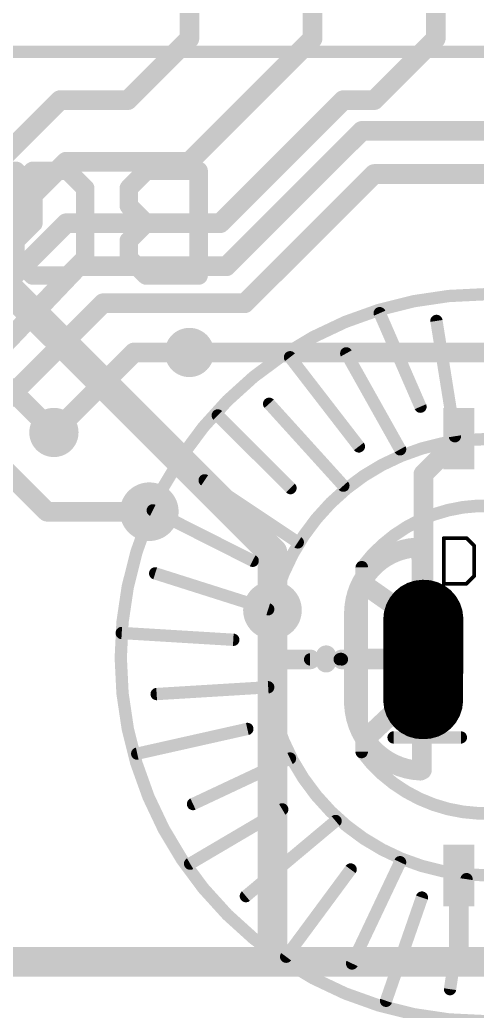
# Model space of a CAD drawing. Extents: x -2.6 to 78.8, y -16.5 to 68.7.
# Drawn here: x 40.95 to 50.38, y 37.08 to 57.54 of the extents above; entities that cross this region are included whole.
import ezdxf

# ---------------------------------------------------------------- set-up
doc = ezdxf.new("R2010")
doc.units = 0
for name, color, linetype in [('1', 12, 'CONTINUOUS'), ('16', 132, 'CONTINUOUS'), ('17', 110, 'CONTINUOUS'), ('18', 110, 'CONTINUOUS'), ('21', 31, 'CONTINUOUS'), ('22', 40, 'CONTINUOUS'), ('51', 53, 'CONTINUOUS')]:
    doc.layers.add(name, color=color, linetype=linetype)

# ---------------------------------------------------------------- blocks, each defined once
blk = doc.blocks.new('RECT')
blk.add_solid([(-0.5, -0.5), (0.5, -0.5), (-0.5, 0.5), (0.5, 0.5)])
blk = doc.blocks.new('ROUNDP')
at = {"const_width": 0.5}
blk.add_lwpolyline([(0, -0.25, 1), (0, 0.25, 1), (0, -0.25)], format="xyb", dxfattribs=at)
blk = doc.blocks.new('ROUNDV')
at = {"const_width": 0.5}
blk.add_lwpolyline([(0, -0.25, 1), (0, 0.25, 1), (0, -0.25)], format="xyb", dxfattribs=at)

msp = doc.modelspace()

# ---------------------------------------------------------------- linework, layer by layer
at = {"layer": '1'}
for points, const_width in [([(44.45, 57.15), (44.45, 58.674)], 0.4064), ([(46.99, 57.15), (46.99, 58.674)], 0.4064), ([(49.53, 57.15), (49.53, 58.674)], 0.4064), ([(43.18, 55.88), (44.45, 57.15)], 0.4064), ([(44.45, 54.61), (46.99, 57.15)], 0.4064), ([(48.26, 55.88), (49.53, 57.15)], 0.4064), ([(34.544, 48.641), (41.783, 55.88)], 0.4064), ([(41.783, 55.88), (43.18, 55.88)], 0.4064), ([(45.085, 53.34), (47.625, 55.88)], 0.4064), ([(47.625, 55.88), (48.26, 55.88)], 0.4064), ([(45.212, 52.451), (48.006, 55.245)], 0.4064), ([(48.006, 55.245), (51.308, 55.245)], 0.4064), ([(35.306, 48.006), (41.91, 54.61)], 0.4064), ([(41.91, 54.61), (44.45, 54.61)], 0.4064), ([(45.593, 51.689), (48.26, 54.356)], 0.4064), ([(48.26, 54.356), (53.34, 54.356)], 0.4064), ([(36.068, 47.498), (41.91, 53.34)], 0.4064), ([(41.91, 53.34), (45.085, 53.34)], 0.4064), ([(37.084, 47.117), (42.164, 52.451)], 0.4064), ([(42.164, 52.451), (45.212, 52.451)], 0.4064), ([(38.735, 47.752), (42.672, 51.689)], 0.4064), ([(42.672, 51.689), (45.593, 51.689)], 0.4064), ([(48.375, 51.484), (49.215, 49.554)], 0.254), ([(49.925, 48.944), (49.545, 51.324)], 0.254), ([(41.656, 49.022), (43.307, 50.673)], 0.4064), ([(43.307, 50.673), (44.45, 50.673)], 0.4064), ([(48.795, 48.674), (47.685, 50.654)], 0.254), ([(46.525, 50.574), (47.945, 48.734)], 0.254), ([(47.625, 47.924), (46.095, 49.614)], 0.254), ([(45.035, 49.374), (46.535, 47.874)], 0.254), ([(46.685, 46.754), (44.765, 48.034)], 0.254), ([(43.695, 47.414), (45.755, 46.374)], 0.254), ([(46.075, 45.374), (43.745, 46.114)], 0.254), ([(43.055, 44.884), (45.355, 44.744)], 0.254), ([(46.075, 43.764), (43.775, 43.624)], 0.254), ([(43.375, 42.394), (45.645, 42.904)], 0.254), ([(46.525, 42.294), (44.525, 41.354)], 0.254), ([(44.465, 40.124), (46.365, 41.244)], 0.254), ([(47.465, 41.004), (45.615, 39.454)], 0.254), ([(46.445, 38.204), (47.775, 40.004)], 0.254), ([(48.795, 40.154), (47.805, 38.064)], 0.254), ([(50.165, 39.804), (49.825, 37.534)], 0.254), ([(48.505, 37.294), (49.245, 39.424)], 0.254)]:
    msp.add_lwpolyline(points, dxfattribs=dict(at, const_width=const_width))
for points, const_width in [([(44.5218, 57.0782, 1), (44.3782, 57.2218)], 0.2032), ([(47.0618, 57.0782, 1), (46.9182, 57.2218)], 0.2032), ([(49.6018, 57.0782, 1), (49.4582, 57.2218)], 0.2032), ([(44.3484, 57.15, 1), (44.5516, 57.15)], 0.2032), ([(46.8884, 57.15, 1), (47.0916, 57.15)], 0.2032), ([(49.4284, 57.15, 1), (49.6316, 57.15)], 0.2032), ([(41.783, 55.9816, 1), (41.783, 55.7784)], 0.2032), ([(41.8548, 55.8082, 1), (41.7112, 55.9518)], 0.2032), ([(43.18, 55.7784, 1), (43.18, 55.9816)], 0.2032), ([(47.625, 55.9816, 1), (47.625, 55.7784)], 0.2032), ([(47.6968, 55.8082, 1), (47.5532, 55.9518)], 0.2032), ([(48.26, 55.7784, 1), (48.26, 55.9816)], 0.2032), ([(43.1082, 55.9518, 1), (43.2518, 55.8082)], 0.2032), ([(48.1882, 55.9518, 1), (48.3318, 55.8082)], 0.2032), ([(48.006, 55.3466, 1), (48.006, 55.1434)], 0.2032), ([(48.0778, 55.1732, 1), (47.9342, 55.3168)], 0.2032), ([(41.91, 54.7116, 1), (41.91, 54.5084)], 0.2032), ([(41.9818, 54.5382, 1), (41.8382, 54.6818)], 0.2032), ([(44.3782, 54.6818, 1), (44.5218, 54.5382)], 0.2032), ([(44.45, 54.5084, 1), (44.45, 54.7116)], 0.2032), ([(48.26, 54.4576, 1), (48.26, 54.2544)], 0.2032), ([(48.3318, 54.2842, 1), (48.1882, 54.4278)], 0.2032), ([(41.91, 53.4416, 1), (41.91, 53.2384)], 0.2032), ([(41.9818, 53.2682, 1), (41.8382, 53.4118)], 0.2032), ([(45.0132, 53.4118, 1), (45.1568, 53.2682)], 0.2032), ([(45.085, 53.2384, 1), (45.085, 53.4416)], 0.2032), ([(42.164, 52.5526, 1), (42.164, 52.3494)], 0.2032), ([(42.2376, 52.3809, 1), (42.0904, 52.5211)], 0.2032), ([(45.1402, 52.5228, 1), (45.2838, 52.3792)], 0.2032), ([(45.212, 52.3494, 1), (45.212, 52.5526)], 0.2032), ([(50.535, 36.874, 1), (50.535, 51.874, 1), (50.535, 36.874)], 0.254), ([(42.672, 51.7906, 1), (42.672, 51.5874)], 0.2032), ([(42.7438, 51.6172, 1), (42.6002, 51.7608)], 0.2032), ([(45.5212, 51.7608, 1), (45.6648, 51.6172)], 0.2032), ([(45.593, 51.5874, 1), (45.593, 51.7906)], 0.2032), ([(48.4332, 51.5093, 1), (48.3168, 51.4587)], 0.127), ([(49.6077, 51.334, 1), (49.4823, 51.314)], 0.127), ([(43.307, 50.7746, 1), (43.307, 50.5714)], 0.2032), ([(43.3788, 50.6012, 1), (43.2352, 50.7448)], 0.2032), ([(44.45, 50.5714, 1), (44.45, 50.7746)], 0.2032), ([(47.7404, 50.6851, 1), (47.6296, 50.6229)], 0.127), ([(46.5753, 50.6128, 1), (46.4747, 50.5352)], 0.127), ([(46.1421, 49.6566, 1), (46.0479, 49.5714)], 0.127), ([(49.1568, 49.5287, 1), (49.2732, 49.5793)], 0.127), ([(45.0799, 49.4189, 1), (44.9901, 49.3291)], 0.127), ([(41.5842, 49.0938, 1), (41.7278, 48.9502)], 0.2032), ([(50.545, 39.884, 1), (50.545, 48.884, 1), (50.545, 39.884)], 0.254), ([(49.8623, 48.934, 1), (49.9877, 48.954)], 0.127), ([(47.8947, 48.6952, 1), (47.9953, 48.7728)], 0.127), ([(48.7396, 48.6429, 1), (48.8504, 48.7051)], 0.127), ([(44.8002, 48.0868, 1), (44.7298, 47.9812)], 0.127), ([(46.4901, 47.8291, 1), (46.5799, 47.9189)], 0.127), ([(47.5779, 47.8814, 1), (47.6721, 47.9666)], 0.127), ([(43.7236, 47.4707, 1), (43.6664, 47.3573)], 0.127), ([(46.6498, 46.7012, 1), (46.7202, 46.8068)], 0.127), ([(45.7264, 46.3173, 1), (45.7836, 46.4307)], 0.127), ([(43.7642, 46.1745, 1), (43.7258, 46.0535)], 0.127), ([(46.0558, 45.3135, 1), (46.0942, 45.4345)], 0.127), ([(43.0589, 44.9474, 1), (43.0511, 44.8206)], 0.127), ([(45.3511, 44.6806, 1), (45.3589, 44.8074)], 0.127), ([(46.0789, 43.7006, 1), (46.0711, 43.8274)], 0.127), ([(43.7711, 43.6874, 1), (43.7789, 43.5606)], 0.127), ([(45.6589, 42.842, 1), (45.6311, 42.966)], 0.127), ([(43.3611, 42.456, 1), (43.3889, 42.332)], 0.127), ([(46.552, 42.2365, 1), (46.498, 42.3515)], 0.127), ([(44.498, 41.4115, 1), (44.552, 41.2965)], 0.127), ([(46.3972, 41.1893, 1), (46.3328, 41.2987)], 0.127), ([(47.5058, 40.9553, 1), (47.4242, 41.0527)], 0.127), ([(44.4328, 40.1787, 1), (44.4972, 40.0693)], 0.127), ([(47.8261, 39.9663, 1), (47.7239, 40.0417)], 0.127), ([(48.8524, 40.1268, 1), (48.7376, 40.1812)], 0.127), ([(50.2278, 39.7946, 1), (50.1022, 39.8134)], 0.127), ([(45.5742, 39.5027, 1), (45.6558, 39.4053)], 0.127), ([(49.305, 39.4032, 1), (49.185, 39.4448)], 0.127), ([(46.3939, 38.2417, 1), (46.4961, 38.1663)], 0.127), ([(47.7476, 38.0912, 1), (47.8624, 38.0368)], 0.127), ([(49.7622, 37.5434, 1), (49.8878, 37.5246)], 0.127), ([(48.445, 37.3148, 1), (48.565, 37.2732)], 0.127)]:
    msp.add_lwpolyline(points, format="xyb", dxfattribs=dict(at, const_width=const_width))
at = {"layer": '16'}
for points, const_width in [([(46.163, 46.547), (36.83, 55.88)], 0.6096), ([(36.068, 54.61), (41.656, 49.022)], 0.4064), ([(35.56, 53.34), (41.513, 47.387)], 0.4064), ([(44.45, 50.673), (50.8, 50.673)], 0.4064), ([(49.276, 48.1639), (50.0071, 48.895)], 0.4064), ([(49.276, 44.339), (49.276, 48.1639)], 0.4064), ([(41.513, 47.387), (43.623, 47.387)], 0.4064), ([(46.163, 45.355), (46.163, 46.547)], 0.6096), ([(49.2454, 42.0581), (49.2327, 46.653)], 0.4064), ([(48.6155, 45.4896), (48.0745, 45.8681)], 0.4064), ([(48.8411, 45.7862), (48.7273, 45.6906)], 0.127), ([(48.9713, 45.8578), (48.8411, 45.7862)], 0.127), ([(48.9516, 45.847), (49.5995, 45.847)], 0.127), ([(49.1131, 45.9026), (48.9713, 45.8578)], 0.127), ([(49.2608, 45.9189), (49.1131, 45.9026)], 0.127), ([(49.4075, 45.9095), (49.2608, 45.9189)], 0.127), ([(49.5495, 45.8716), (49.4075, 45.9095)], 0.127), ([(49.6813, 45.8067), (49.5495, 45.8716)], 0.127), ([(49.798, 45.7174), (49.6813, 45.8067)], 0.127), ([(48.6343, 45.5746), (48.5657, 45.4427)], 0.127), ([(48.7273, 45.6906), (48.6343, 45.5746)], 0.127), ([(48.649, 45.593), (49.9032, 45.593)], 0.127), ([(48.7622, 45.72), (49.7946, 45.72)], 0.127), ([(49.8951, 45.607), (49.798, 45.7174)], 0.127), ([(49.9687, 45.4798), (49.8951, 45.607)], 0.127), ([(46.163, 44.45), (46.163, 45.277)], 0.6096), ([(46.163, 45.277), (46.163, 45.355)], 0.4064), ([(47.8434, 43.5414), (47.8434, 45.3145)], 0.4064), ([(48.5657, 45.4427), (48.5243, 45.3)], 0.127), ([(48.5778, 45.466), (49.9734, 45.466)], 0.127), ([(50.0161, 45.3407), (49.9687, 45.4798)], 0.127), ([(48.5243, 45.3), (48.5114, 45.1519)], 0.127), ([(48.5114, 45.1519), (48.5114, 43.4856)], 0.127), ([(48.5166, 45.212), (50.0331, 45.212)], 0.127), ([(48.5356, 45.339), (50.0163, 45.339)], 0.127), ([(50.0354, 45.195), (50.0161, 45.3407)], 0.127), ([(50.0305, 43.4805), (50.0354, 45.195)], 0.127), ([(48.5114, 45.085), (50.0351, 45.085)], 0.127), ([(48.5114, 44.958), (50.0347, 44.958)], 0.127), ([(48.5114, 44.831), (50.0344, 44.831)], 0.127), ([(46.163, 38.1), (46.163, 44.45)], 0.6096), ([(46.163, 44.45), (46.163, 44.339)], 0.4064), ([(48.5114, 44.704), (50.034, 44.704)], 0.127), ([(48.5114, 44.577), (50.0336, 44.577)], 0.127), ([(46.163, 44.339), (46.9402, 44.339)], 0.4064), ([(46.9402, 44.339), (47.5952, 44.339)], 0.254), ([(47.5952, 44.339), (49.276, 44.339)], 0.4064), ([(48.6282, 44.3593), (47.8992, 44.3593)], 0.4064), ([(48.5114, 44.45), (50.0333, 44.45)], 0.127), ([(48.5114, 44.323), (50.0329, 44.323)], 0.127), ([(48.5114, 44.196), (50.0325, 44.196)], 0.127), ([(48.5114, 44.069), (50.0322, 44.069)], 0.127), ([(48.5114, 43.942), (50.0318, 43.942)], 0.127), ([(48.5114, 43.815), (50.0315, 43.815)], 0.127), ([(48.5114, 43.688), (50.0311, 43.688)], 0.127), ([(48.5114, 43.561), (50.0307, 43.561)], 0.127), ([(48.6282, 43.2163), (48.0897, 42.7083)], 0.4064), ([(48.5114, 43.4856), (48.5284, 43.3409)], 0.127), ([(48.5175, 43.434), (50.0247, 43.434)], 0.127), ([(48.5284, 43.3409), (48.5733, 43.2023)], 0.127), ([(48.5394, 43.307), (50.0029, 43.307)], 0.127), ([(49.9666, 43.1976), (50.0125, 43.3359)], 0.127), ([(50.0125, 43.3359), (50.0305, 43.4805)], 0.127), ([(48.5733, 43.2023), (48.6443, 43.0751)], 0.127), ([(48.5857, 43.18), (49.9566, 43.18)], 0.127), ([(49.8947, 43.0709), (49.9666, 43.1976)], 0.127), ([(48.6443, 43.0751), (48.7389, 42.9643)], 0.127), ([(48.6632, 43.053), (49.8792, 43.053)], 0.127), ([(48.7389, 42.9643), (48.8532, 42.874)], 0.127), ([(48.7873, 42.926), (49.7548, 42.926)], 0.127), ([(49.6844, 42.8712), (49.7994, 42.9607)], 0.127), ([(49.7994, 42.9607), (49.8947, 43.0709)], 0.127), ([(48.8532, 42.874), (48.983, 42.8077)], 0.127), ([(48.983, 42.8077), (49.1232, 42.7681)], 0.127), ([(49.0139, 42.799), (49.5293, 42.799)], 0.127), ([(49.1232, 42.7681), (49.2684, 42.7566)], 0.127), ([(49.2684, 42.7566), (49.4137, 42.7672)], 0.127), ([(49.4137, 42.7672), (49.5542, 42.8058)], 0.127), ([(49.5542, 42.8058), (49.6844, 42.8712)], 0.127), ([(50.0071, 38.1), (50.0071, 39.878)], 0.4064), ([(25.4, 38.1), (46.163, 38.1)], 0.6096), ([(46.163, 38.1), (49.53, 38.1)], 0.6096), ([(49.53, 38.1), (74.93, 38.1)], 0.6096), ([(49.53, 38.1), (50.0071, 38.1)], 0.4064)]:
    msp.add_lwpolyline(points, dxfattribs=dict(at, const_width=const_width))
for points, const_width in [([(44.45, 50.7746, 1), (44.45, 50.5714)], 0.2032), ([(41.5842, 48.9502, 1), (41.7278, 49.0938)], 0.2032), ([(50.0789, 48.8232, 1), (49.9353, 48.9668)], 0.2032), ([(49.3776, 48.1639, 1), (49.1744, 48.1639)], 0.2032), ([(49.2042, 48.2357, 1), (49.3478, 48.0921)], 0.2032), ([(41.513, 47.4886, 1), (41.513, 47.2854)], 0.2032), ([(41.4412, 47.3152, 1), (41.5848, 47.4588)], 0.2032), ([(43.623, 47.2854, 1), (43.623, 47.4886)], 0.2032), ([(46.3154, 46.547, 1), (46.0106, 46.547)], 0.3048), ([(49.2404, 46.6503, 0.4146), (47.8434, 45.3145)], 0.4064), ([(49.3343, 46.6533, 1), (49.1311, 46.6527)], 0.2032), ([(49.2381, 46.5487, 1), (49.2427, 46.7519)], 0.2032), ([(46.0552, 46.4392, 1), (46.2708, 46.6548)], 0.3048), ([(48.1327, 45.9513, 1), (48.0163, 45.7849)], 0.2032), ([(48.8258, 45.8141, 1), (48.8563, 45.7584)], 0.0635), ([(48.8615, 45.7619, 1), (48.8206, 45.8105)], 0.0635), ([(48.9516, 45.8788, 1), (48.9516, 45.8152)], 0.0635), ([(48.9618, 45.8881, 1), (48.9809, 45.8275)], 0.0635), ([(48.9866, 45.83, 1), (48.956, 45.8856)], 0.0635), ([(49.1096, 45.9342, 1), (49.1165, 45.8711)], 0.0635), ([(49.1226, 45.8723, 1), (49.1035, 45.9329)], 0.0635), ([(49.2628, 45.9506, 1), (49.2588, 45.8872)], 0.0635), ([(49.2643, 45.8873, 1), (49.2573, 45.9505)], 0.0635), ([(49.4156, 45.9401, 1), (49.3993, 45.8788)], 0.0635), ([(49.4054, 45.8778, 1), (49.4095, 45.9411)], 0.0635), ([(49.5635, 45.9001, 1), (49.5355, 45.8431)], 0.0635), ([(49.5413, 45.8409, 1), (49.5576, 45.9023)], 0.0635), ([(49.5995, 45.8152, 1), (49.5995, 45.8788)], 0.0635), ([(49.7006, 45.8319, 1), (49.662, 45.7815)], 0.0635), ([(49.6673, 45.7782, 1), (49.6954, 45.8352)], 0.0635), ([(48.5573, 45.4064, 1), (48.6737, 45.5728)], 0.2032), ([(48.6095, 45.5945, 1), (48.6591, 45.5548)], 0.0635), ([(48.6625, 45.56, 1), (48.6061, 45.5893)], 0.0635), ([(48.649, 45.6248, 1), (48.649, 45.5613)], 0.0635), ([(48.7068, 45.7149, 1), (48.7477, 45.6663)], 0.0635), ([(48.752, 45.6708, 1), (48.7025, 45.7105)], 0.0635), ([(48.7622, 45.7518, 1), (48.7622, 45.6882)], 0.0635), ([(49.8219, 45.7384, 1), (49.7742, 45.6964)], 0.0635), ([(49.7787, 45.6922, 1), (49.8173, 45.7426)], 0.0635), ([(49.7946, 45.6882, 1), (49.7946, 45.7518)], 0.0635), ([(49.9225, 45.6229, 1), (49.8676, 45.5911)], 0.0635), ([(49.8712, 45.586, 1), (49.9189, 45.628)], 0.0635), ([(49.9032, 45.5613, 1), (49.9032, 45.6248)], 0.0635), ([(46.3154, 45.277, 1), (46.0106, 45.277)], 0.3048), ([(46.0106, 45.355, 1), (46.3154, 45.355)], 0.3048), ([(46.2646, 45.355, 1), (46.0614, 45.355)], 0.2032), ([(47.945, 45.3145, 1), (47.7418, 45.3145)], 0.2032), ([(47.7418, 45.3167, 1), (47.945, 45.3123)], 0.2032), ([(48.5376, 45.4574, 1), (48.5939, 45.4281)], 0.0635), ([(48.5962, 45.4339, 1), (48.5353, 45.4516)], 0.0635), ([(48.5778, 45.4978, 1), (48.5778, 45.4342)], 0.0635), ([(49.9987, 45.49, 1), (49.9386, 45.4696)], 0.0635), ([(49.9412, 45.4639, 1), (49.9962, 45.4957)], 0.0635), ([(49.9734, 45.4342, 1), (49.9734, 45.4978)], 0.0635), ([(46.0614, 45.277, 1), (46.2646, 45.277)], 0.2032), ([(48.5432, 45.1519, 1), (48.4796, 45.1519)], 0.0635), ([(48.5166, 45.2438, 1), (48.5166, 45.1803)], 0.0635), ([(48.4938, 45.3089, 1), (48.5547, 45.2911)], 0.0635), ([(48.5559, 45.2972, 1), (48.4926, 45.3027)], 0.0635), ([(48.5356, 45.3708, 1), (48.5356, 45.3072)], 0.0635), ([(50.0475, 45.3449, 1), (49.9846, 45.3365)], 0.0635), ([(49.986, 45.3305, 1), (50.0461, 45.3509)], 0.0635), ([(50.0671, 45.1949, 1), (50.0037, 45.1951)], 0.0635), ([(50.0039, 45.1908, 1), (50.0669, 45.1992)], 0.0635), ([(50.0163, 45.3072, 1), (50.0163, 45.3708)], 0.0635), ([(50.0331, 45.1803, 1), (50.0331, 45.2438)], 0.0635), ([(48.4798, 45.1546, 1), (48.543, 45.1492)], 0.0635), ([(48.5114, 45.1168, 1), (48.5114, 45.0532)], 0.0635), ([(48.5114, 44.9898, 1), (48.5114, 44.9263)], 0.0635), ([(50.0347, 44.9263, 1), (50.0347, 44.9898)], 0.0635), ([(50.0351, 45.0532, 1), (50.0351, 45.1168)], 0.0635), ([(48.5114, 44.8628, 1), (48.5114, 44.7993)], 0.0635), ([(50.0344, 44.7993, 1), (50.0344, 44.8628)], 0.0635), ([(46.3154, 44.45, 1), (46.0106, 44.45)], 0.3048), ([(46.0106, 44.45, 1), (46.3154, 44.45)], 0.3048), ([(46.2646, 44.45, 1), (46.0614, 44.45)], 0.2032), ([(48.5114, 44.7358, 1), (48.5114, 44.6722)], 0.0635), ([(48.5114, 44.6088, 1), (48.5114, 44.5453)], 0.0635), ([(50.0336, 44.5453, 1), (50.0336, 44.6088)], 0.0635), ([(50.034, 44.6722, 1), (50.034, 44.7358)], 0.0635), ([(46.163, 44.4406, 1), (46.163, 44.2374)], 0.2032), ([(46.0614, 44.339, 1), (46.2646, 44.339)], 0.2032), ([(46.9402, 44.4025, 1), (46.9402, 44.2755)], 0.127), ([(46.9402, 44.2374, 1), (46.9402, 44.4406)], 0.2032), ([(47.5952, 44.4406, 1), (47.5952, 44.2374)], 0.2032), ([(47.5952, 44.339, 0.4142), (47.5488, 44.3408)], 0.254), ([(47.5057, 44.3874, 1), (47.5919, 44.2942)], 0.127), ([(47.5486, 44.2959, 1), (47.6418, 44.3821)], 0.127), ([(47.5952, 44.2755, 1), (47.5952, 44.4025)], 0.127), ([(47.8992, 44.4609, 1), (47.8992, 44.2577)], 0.2032), ([(48.5114, 44.4818, 1), (48.5114, 44.4183)], 0.0635), ([(48.6282, 44.2577, 1), (48.6282, 44.4609)], 0.2032), ([(49.1744, 44.339, 1), (49.3776, 44.339)], 0.2032), ([(49.276, 44.2374, 1), (49.276, 44.4406)], 0.2032), ([(50.0333, 44.4183, 1), (50.0333, 44.4818)], 0.0635), ([(48.5114, 44.3548, 1), (48.5114, 44.2912)], 0.0635), ([(48.5114, 44.2278, 1), (48.5114, 44.1643)], 0.0635), ([(50.0325, 44.1643, 1), (50.0325, 44.2278)], 0.0635), ([(50.0329, 44.2912, 1), (50.0329, 44.3548)], 0.0635), ([(48.5114, 44.1008, 1), (48.5114, 44.0373)], 0.0635), ([(48.5114, 43.9738, 1), (48.5114, 43.9102)], 0.0635), ([(50.0318, 43.9102, 1), (50.0318, 43.9738)], 0.0635), ([(50.0322, 44.0373, 1), (50.0322, 44.1008)], 0.0635), ([(48.5114, 43.8468, 1), (48.5114, 43.7833)], 0.0635), ([(50.0315, 43.7833, 1), (50.0315, 43.8468)], 0.0635), ([(47.8434, 43.5414, 0.4142), (49.2124, 42.0429)], 0.4064), ([(47.7418, 43.5414, 1), (47.945, 43.5414)], 0.2032), ([(47.9449, 43.5368, 1), (47.7419, 43.546)], 0.2032), ([(48.5114, 43.7198, 1), (48.5114, 43.6563)], 0.0635), ([(48.5114, 43.5928, 1), (48.5114, 43.5292)], 0.0635), ([(50.0307, 43.5292, 1), (50.0307, 43.5928)], 0.0635), ([(50.0311, 43.6563, 1), (50.0311, 43.7198)], 0.0635), ([(48.4796, 43.4856, 1), (48.5432, 43.4856)], 0.0635), ([(48.5429, 43.4893, 1), (48.4799, 43.4819)], 0.0635), ([(48.5175, 43.4658, 1), (48.5175, 43.4023)], 0.0635), ([(48.6979, 43.1424, 1), (48.5585, 43.2902)], 0.2032), ([(48.5586, 43.3507, 1), (48.4982, 43.3311)], 0.0635), ([(48.4968, 43.3372, 1), (48.5599, 43.3446)], 0.0635), ([(48.5394, 43.3388, 1), (48.5394, 43.2752)], 0.0635), ([(49.981, 43.3398, 1), (50.044, 43.332)], 0.0635), ([(50.0426, 43.3259, 1), (49.9824, 43.3459)], 0.0635), ([(49.9988, 43.4806, 1), (50.0622, 43.4804)], 0.0635), ([(50.062, 43.4766, 1), (49.999, 43.4844)], 0.0635), ([(50.0029, 43.2752, 1), (50.0029, 43.3388)], 0.0635), ([(50.0247, 43.4023, 1), (50.0247, 43.4658)], 0.0635), ([(48.601, 43.2178, 1), (48.5455, 43.1868)], 0.0635), ([(48.5431, 43.1925, 1), (48.6035, 43.2121)], 0.0635), ([(48.5857, 43.2118, 1), (48.5857, 43.1482)], 0.0635), ([(49.9365, 43.2076, 1), (49.9968, 43.1876)], 0.0635), ([(49.9942, 43.1819, 1), (49.939, 43.2133)], 0.0635), ([(49.9566, 43.1482, 1), (49.9566, 43.2118)], 0.0635), ([(48.6685, 43.0957, 1), (48.6202, 43.0545)], 0.0635), ([(48.6166, 43.0596, 1), (48.6721, 43.0906)], 0.0635), ([(48.6632, 43.0848, 1), (48.6632, 43.0213)], 0.0635), ([(48.7585, 42.9892, 1), (48.7192, 42.9393)], 0.0635), ([(48.7147, 42.9437, 1), (48.763, 42.9849)], 0.0635), ([(48.7873, 42.9578, 1), (48.7873, 42.8942)], 0.0635), ([(49.7548, 42.8942, 1), (49.7548, 42.9578)], 0.0635), ([(49.7754, 42.9815, 1), (49.8234, 42.9399)], 0.0635), ([(49.8189, 42.9357, 1), (49.7799, 42.9858)], 0.0635), ([(49.8671, 43.0866, 1), (49.9223, 43.0552)], 0.0635), ([(49.9187, 43.0502, 1), (49.8707, 43.0917)], 0.0635), ([(49.8792, 43.0213, 1), (49.8792, 43.0848)], 0.0635), ([(48.02, 42.7822, 1), (48.1594, 42.6344)], 0.2032), ([(48.8676, 42.9023, 1), (48.8388, 42.8457)], 0.0635), ([(48.8335, 42.8491, 1), (48.8729, 42.8989)], 0.0635), ([(48.9916, 42.8383, 1), (48.9743, 42.7772)], 0.0635), ([(48.9685, 42.7795, 1), (48.9974, 42.836)], 0.0635), ([(49.0139, 42.8308, 1), (49.0139, 42.7672)], 0.0635), ([(49.1257, 42.7998, 1), (49.1207, 42.7365)], 0.0635), ([(49.1145, 42.7376, 1), (49.1318, 42.7987)], 0.0635), ([(49.2661, 42.7883, 1), (49.2707, 42.7249)], 0.0635), ([(49.2659, 42.7249, 1), (49.2709, 42.7883)], 0.0635), ([(49.4053, 42.7978, 1), (49.4222, 42.7365)], 0.0635), ([(49.416, 42.7355, 1), (49.4114, 42.7988)], 0.0635), ([(49.5399, 42.8342, 1), (49.5684, 42.7775)], 0.0635), ([(49.5293, 42.7672, 1), (49.5293, 42.8308)], 0.0635), ([(49.5626, 42.7752, 1), (49.5458, 42.8365)], 0.0635), ([(49.6649, 42.8963, 1), (49.7039, 42.8462)], 0.0635), ([(49.6986, 42.8428, 1), (49.6702, 42.8996)], 0.0635), ([(49.1438, 42.0578, 1), (49.347, 42.0584)], 0.2032), ([(49.2078, 41.9414, 1), (49.217, 42.1444)], 0.2032), ([(50.1087, 39.878, 1), (49.9055, 39.878)], 0.2032), ([(46.163, 38.2524, 1), (46.163, 37.9476)], 0.3048), ([(46.163, 37.9476, 1), (46.163, 38.2524)], 0.3048), ([(49.53, 38.2524, 1), (49.53, 37.9476)], 0.3048), ([(49.53, 38.2016, 1), (49.53, 37.9984)], 0.2032), ([(49.53, 37.9476, 1), (49.53, 38.2524)], 0.3048), ([(50.0071, 37.9984, 1), (50.0071, 38.2016)], 0.2032), ([(46.0106, 38.1, 1), (46.3154, 38.1)], 0.3048), ([(49.9055, 38.1, 1), (50.1087, 38.1)], 0.2032)]:
    msp.add_lwpolyline(points, format="xyb", dxfattribs=dict(at, const_width=const_width))
at = {"layer": '21'}
for points, const_width in [([(13.081, 56.874), (63.081, 56.874)], 0.254), ([(39.7931, 54.4213), (40.8735, 54.4213)], 0.381), ([(40.8735, 54.4213), (41.2337, 54.0612)], 0.381), ([(41.2337, 54.0612), (41.2337, 53.3409)], 0.381), ([(41.2337, 53.3409), (40.8735, 52.9808)], 0.381), ([(40.8735, 52.9808), (39.7931, 52.9808)], 0.381), ([(48.0019, 46.2363), (48.0019, 42.4263)], 0.254), ([(48.006, 46.244), (48.006, 42.434)], 0.254), ([(48.6613, 42.7287), (50.0482, 42.7287)], 0.254)]:
    msp.add_lwpolyline(points, dxfattribs=dict(at, const_width=const_width))
for points, const_width in [([(40.9409, 54.4887, 1), (40.8062, 54.354)], 0.1905), ([(40.8735, 54.3261, 1), (40.8735, 54.5166)], 0.1905), ([(41.3289, 54.0612, 1), (41.1384, 54.0612)], 0.1905), ([(41.1663, 53.9939, 1), (41.301, 54.1286)], 0.1905), ([(41.1384, 53.3409, 1), (41.3289, 53.3409)], 0.1905), ([(41.301, 53.2736, 1), (41.1663, 53.4083)], 0.1905), ([(40.8062, 53.0481, 1), (40.9409, 52.9134)], 0.1905), ([(40.8735, 52.8855, 1), (40.8735, 53.076)], 0.1905), ([(48.0019, 42.4263, 3), (48.0019, 46.2363)], 0.254), ([(48.006, 42.434, 3), (48.006, 46.244)], 0.254), ([(48.0654, 46.2363, 1), (47.9384, 46.2363)], 0.127), ([(48.0695, 46.244, 1), (47.9425, 46.244)], 0.127), ([(48.6613, 42.7922, 1), (48.6613, 42.6652)], 0.127), ([(50.0482, 42.6652, 1), (50.0482, 42.7922)], 0.127), ([(47.9384, 42.4263, 1), (48.0654, 42.4263)], 0.127), ([(47.9425, 42.434, 1), (48.0695, 42.434)], 0.127)]:
    msp.add_lwpolyline(points, format="xyb", dxfattribs=dict(at, const_width=const_width))
at = {"layer": '22'}
for points, const_width in [([(40.8611, 54.0612), (41.2213, 54.4213)], 0.381), ([(41.2213, 54.4213), (41.9416, 54.4213)], 0.381), ([(41.9416, 54.4213), (42.3017, 54.0612)], 0.381), ([(43.5601, 54.4213), (43.1999, 54.0612)], 0.381), ([(44.6405, 54.4213), (43.5601, 54.4213)], 0.381), ([(44.6405, 52.2605), (44.6405, 54.4213)], 0.381), ([(40.8611, 52.6206), (40.8611, 54.0612)], 0.381), ([(42.3017, 54.0612), (42.3017, 52.6206)], 0.381), ([(43.1999, 54.0612), (43.1999, 53.7011)], 0.381), ([(43.1999, 53.7011), (43.5601, 53.3409)], 0.381), ([(43.5601, 53.3409), (43.1999, 52.9808)], 0.381), ([(44.6405, 53.3409), (43.5601, 53.3409)], 0.381), ([(43.1999, 52.9808), (43.1999, 52.6206)], 0.381), ([(41.2213, 52.2605), (40.8611, 52.6206)], 0.381), ([(42.3017, 52.6206), (41.9416, 52.2605)], 0.381), ([(43.1999, 52.6206), (43.5601, 52.2605)], 0.381), ([(41.9416, 52.2605), (41.2213, 52.2605)], 0.381), ([(43.5601, 52.2605), (44.6405, 52.2605)], 0.381), ([(47.2694, 44.4246), (47.2694, 44.2722)], 0.4064)]:
    msp.add_lwpolyline(points, dxfattribs=dict(at, const_width=const_width))
for points, const_width in [([(41.2213, 54.5166, 1), (41.2213, 54.3261)], 0.1905), ([(41.2886, 54.354, 1), (41.1539, 54.4887)], 0.1905), ([(42.0089, 54.4887, 1), (41.8742, 54.354)], 0.1905), ([(41.9416, 54.3261, 1), (41.9416, 54.5166)], 0.1905), ([(43.5601, 54.5166, 1), (43.5601, 54.3261)], 0.1905), ([(43.6274, 54.354, 1), (43.4927, 54.4887)], 0.1905), ([(44.7358, 54.4213, 1), (44.5453, 54.4213)], 0.1905), ([(44.6405, 54.3261, 1), (44.6405, 54.5166)], 0.1905), ([(40.9564, 54.0612, 1), (40.7659, 54.0612)], 0.1905), ([(40.7938, 54.1286, 1), (40.9285, 53.9939)], 0.1905), ([(42.397, 54.0612, 1), (42.2065, 54.0612)], 0.1905), ([(42.2344, 53.9939, 1), (42.3691, 54.1286)], 0.1905), ([(43.2952, 54.0612, 1), (43.1047, 54.0612)], 0.1905), ([(43.1326, 54.1286, 1), (43.2673, 53.9939)], 0.1905), ([(43.2673, 53.7684, 1), (43.1326, 53.6337)], 0.1905), ([(43.1047, 53.7011, 1), (43.2952, 53.7011)], 0.1905), ([(43.5601, 53.4362, 1), (43.5601, 53.2457)], 0.1905), ([(43.6274, 53.2736, 1), (43.4927, 53.4083)], 0.1905), ([(43.4927, 53.2736, 1), (43.6274, 53.4083)], 0.1905), ([(44.6405, 53.2457, 1), (44.6405, 53.4362)], 0.1905), ([(43.2952, 52.9808, 1), (43.1047, 52.9808)], 0.1905), ([(43.1326, 53.0481, 1), (43.2673, 52.9134)], 0.1905), ([(40.9285, 52.688, 1), (40.7938, 52.5533)], 0.1905), ([(42.3691, 52.5533, 1), (42.2344, 52.688)], 0.1905), ([(43.2673, 52.688, 1), (43.1326, 52.5533)], 0.1905), ([(40.7659, 52.6206, 1), (40.9564, 52.6206)], 0.1905), ([(42.2065, 52.6206, 1), (42.397, 52.6206)], 0.1905), ([(43.1047, 52.6206, 1), (43.2952, 52.6206)], 0.1905), ([(41.2213, 52.3558, 1), (41.2213, 52.1653)], 0.1905), ([(41.1539, 52.1931, 1), (41.2886, 52.3279)], 0.1905), ([(41.8742, 52.3279, 1), (42.0089, 52.1931)], 0.1905), ([(41.9416, 52.1653, 1), (41.9416, 52.3558)], 0.1905), ([(43.5601, 52.3558, 1), (43.5601, 52.1653)], 0.1905), ([(43.4927, 52.1931, 1), (43.6274, 52.3279)], 0.1905), ([(44.6405, 52.1653, 1), (44.6405, 52.3558)], 0.1905), ([(44.5453, 52.2605, 1), (44.7358, 52.2605)], 0.1905), ([(47.371, 44.4246, 1), (47.1678, 44.4246)], 0.2032), ([(47.1678, 44.2722, 1), (47.371, 44.2722)], 0.2032)]:
    msp.add_lwpolyline(points, format="xyb", dxfattribs=dict(at, const_width=const_width))
at = {"layer": '51', "const_width": 0.0762}
for points in [[(49.6951, 46.8417), (49.6951, 45.9011)], [(50.1654, 46.8417), (49.6951, 46.8417)], [(50.3222, 46.6849), (50.1654, 46.8417)], [(50.3222, 46.0579), (50.3222, 46.6849)], [(50.1654, 45.9011), (50.3222, 46.0579)], [(49.6951, 45.9011), (50.1654, 45.9011)]]:
    msp.add_lwpolyline(points, dxfattribs=at)
at = {"layer": '51', "const_width": 0.0381}
for points in [[(49.7142, 46.8417, 1), (49.6761, 46.8417)], [(49.6951, 46.8608, 1), (49.6951, 46.8227)], [(50.1789, 46.8552, 1), (50.1519, 46.8282)], [(50.1654, 46.8227, 1), (50.1654, 46.8608)], [(50.3412, 46.6849, 1), (50.3031, 46.6849)], [(50.3087, 46.6715, 1), (50.3356, 46.6984)], [(50.3031, 46.0579, 1), (50.3412, 46.0579)], [(50.3356, 46.0444, 1), (50.3087, 46.0713)], [(49.6951, 45.9201, 1), (49.6951, 45.882)], [(49.6761, 45.9011, 1), (49.7142, 45.9011)], [(50.1519, 45.9146, 1), (50.1789, 45.8876)], [(50.1654, 45.882, 1), (50.1654, 45.9201)]]:
    msp.add_lwpolyline(points, format="xyb", dxfattribs=at)

# ---------------------------------------------------------------- block references
at = {"layer": '16', "xscale": 0.635, "yscale": 1.27, "rotation": 180}
msp.add_blockref('RECT', (50.0071, 48.895), dxfattribs=at)
at = {"layer": '16', "xscale": 0.635, "yscale": 1.27}
msp.add_blockref('RECT', (50.0071, 39.878), dxfattribs=at)
at = {"layer": '17', "xscale": 1.2096, "yscale": 1.2096}
for p in [(43.623, 47.387), (43.623, 47.387), (46.163, 45.355), (46.163, 45.355)]:
    msp.add_blockref('ROUNDP', p, dxfattribs=at)
at = {"layer": '17', "xscale": 1.4986, "yscale": 1.4986, "rotation": 90}
msp.add_blockref('ROUNDP', (49.276, 44.339), dxfattribs=at)
msp.add_blockref('ROUNDP', (49.276, 44.339), dxfattribs=at)
at = {"layer": '18', "xscale": 1.016, "yscale": 1.016}
for p in [(44.45, 50.673), (44.45, 50.673), (41.656, 49.022), (41.656, 49.022)]:
    msp.add_blockref('ROUNDV', p, dxfattribs=at)

doc.saveas('drawing.dxf')
